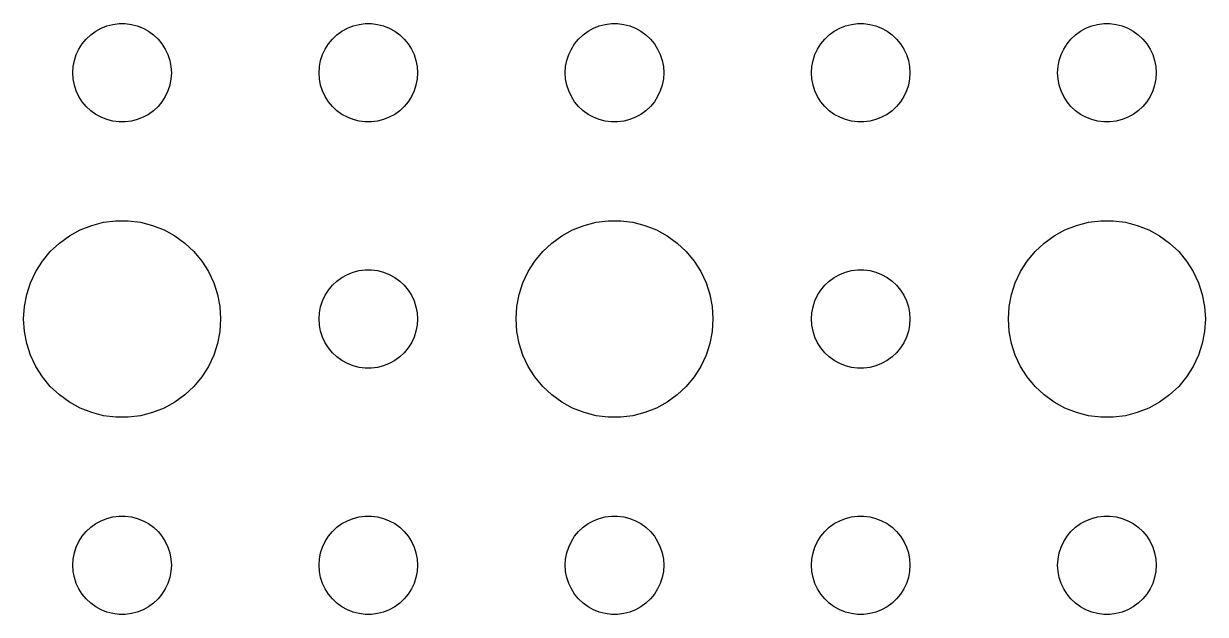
# Model space of a CAD drawing. Header units: metres. Extents: x -134 to 134, y 518 to 1078.
# Drawn here: x 64.5 to 100.5, y 546 to 564 of the extents above; entities that cross this region are included whole.
import ezdxf

# ---------------------------------------------------------------- set-up
doc = ezdxf.new("R2010")
doc.units = ezdxf.units.M

msp = doc.modelspace()

# ---------------------------------------------------------------- linework, layer by layer
for p, q in [((66.5439, 563.656), (66.6963, 563.766)), ((66.6963, 563.766), (66.8613, 563.857)), ((66.8613, 563.857), (67.0365, 563.927)), ((67.0365, 563.927), (67.2189, 563.973)), ((67.2189, 563.973), (67.4058, 563.997)), ((67.4058, 563.997), (67.5942, 563.997)), ((67.5942, 563.997), (67.7811, 563.973)), ((67.7811, 563.973), (67.9635, 563.927)), ((67.9635, 563.927), (68.1387, 563.857)), ((68.1387, 563.857), (68.3037, 563.766)), ((68.3037, 563.766), (68.4561, 563.656)), ((74.0439, 563.656), (74.1963, 563.766)), ((74.1963, 563.766), (74.3613, 563.857)), ((74.3613, 563.857), (74.5365, 563.927)), ((74.5365, 563.927), (74.7189, 563.973)), ((74.7189, 563.973), (74.9058, 563.997)), ((74.9058, 563.997), (75.0942, 563.997)), ((75.0942, 563.997), (75.2811, 563.973)), ((75.2811, 563.973), (75.4635, 563.927)), ((75.4635, 563.927), (75.6387, 563.857)), ((75.6387, 563.857), (75.8037, 563.766)), ((75.8037, 563.766), (75.9561, 563.656)), ((81.5439, 563.656), (81.6963, 563.766)), ((81.6963, 563.766), (81.8613, 563.857)), ((81.8613, 563.857), (82.0365, 563.927)), ((82.0365, 563.927), (82.2189, 563.973)), ((82.2189, 563.973), (82.4058, 563.997)), ((82.4058, 563.997), (82.5942, 563.997)), ((82.5942, 563.997), (82.7811, 563.973)), ((82.7811, 563.973), (82.9635, 563.927)), ((82.9635, 563.927), (83.1387, 563.857)), ((83.1387, 563.857), (83.3037, 563.766)), ((83.3037, 563.766), (83.4561, 563.656)), ((89.0439, 563.656), (89.1963, 563.766)), ((89.1963, 563.766), (89.3613, 563.857)), ((89.3613, 563.857), (89.5365, 563.927)), ((89.5365, 563.927), (89.7189, 563.973)), ((89.7189, 563.973), (89.9058, 563.997)), ((89.9058, 563.997), (90.0942, 563.997)), ((90.0942, 563.997), (90.2811, 563.973)), ((90.2811, 563.973), (90.4635, 563.927)), ((90.4635, 563.927), (90.6387, 563.857)), ((90.6387, 563.857), (90.8037, 563.766)), ((90.8037, 563.766), (90.9561, 563.656)), ((96.5439, 563.656), (96.6963, 563.766)), ((96.6963, 563.766), (96.8613, 563.857)), ((96.8613, 563.857), (97.0365, 563.927)), ((97.0365, 563.927), (97.2189, 563.973)), ((97.2189, 563.973), (97.4058, 563.997)), ((97.4058, 563.997), (97.5942, 563.997)), ((97.5942, 563.997), (97.7811, 563.973)), ((97.7811, 563.973), (97.9635, 563.927)), ((97.9635, 563.927), (98.1387, 563.857)), ((98.1387, 563.857), (98.3037, 563.766)), ((98.3037, 563.766), (98.4561, 563.656)), ((66.2865, 563.382), (66.4065, 563.527)), ((66.4065, 563.527), (66.5439, 563.656)), ((68.4561, 563.656), (68.5934, 563.527)), ((68.5934, 563.527), (68.7135, 563.382)), ((73.7865, 563.382), (73.9065, 563.527)), ((73.9065, 563.527), (74.0439, 563.656)), ((75.9561, 563.656), (76.0934, 563.527)), ((76.0934, 563.527), (76.2135, 563.382)), ((81.2865, 563.382), (81.4065, 563.527)), ((81.4065, 563.527), (81.5439, 563.656)), ((83.4561, 563.656), (83.5934, 563.527)), ((83.5934, 563.527), (83.7135, 563.382)), ((88.7865, 563.382), (88.9065, 563.527)), ((88.9065, 563.527), (89.0439, 563.656)), ((90.9561, 563.656), (91.0934, 563.527)), ((91.0934, 563.527), (91.2135, 563.382)), ((96.2865, 563.382), (96.4065, 563.527)), ((96.4065, 563.527), (96.5439, 563.656)), ((98.4561, 563.656), (98.5934, 563.527)), ((98.5934, 563.527), (98.7135, 563.382)), ((66.0471, 562.873), (66.1053, 563.052)), ((66.1053, 563.052), (66.1855, 563.223)), ((66.1855, 563.223), (66.2865, 563.382)), ((68.7135, 563.382), (68.8145, 563.223)), ((68.8145, 563.223), (68.8947, 563.052)), ((68.8947, 563.052), (68.9529, 562.873)), ((73.5471, 562.873), (73.6053, 563.052)), ((73.6053, 563.052), (73.6855, 563.223)), ((73.6855, 563.223), (73.7865, 563.382)), ((76.2135, 563.382), (76.3145, 563.223)), ((76.3145, 563.223), (76.3947, 563.052)), ((76.3947, 563.052), (76.4529, 562.873)), ((81.0471, 562.873), (81.1053, 563.052)), ((81.1053, 563.052), (81.1855, 563.223)), ((81.1855, 563.223), (81.2865, 563.382)), ((83.7135, 563.382), (83.8145, 563.223)), ((83.8145, 563.223), (83.8947, 563.052)), ((83.8947, 563.052), (83.9529, 562.873)), ((88.5471, 562.873), (88.6053, 563.052)), ((88.6053, 563.052), (88.6855, 563.223)), ((88.6855, 563.223), (88.7865, 563.382)), ((91.2135, 563.382), (91.3145, 563.223)), ((91.3145, 563.223), (91.3947, 563.052)), ((91.3947, 563.052), (91.4529, 562.873)), ((96.0471, 562.873), (96.1053, 563.052)), ((96.1053, 563.052), (96.1855, 563.223)), ((96.1855, 563.223), (96.2865, 563.382)), ((98.7135, 563.382), (98.8145, 563.223)), ((98.8145, 563.223), (98.8947, 563.052)), ((98.8947, 563.052), (98.9529, 562.873)), ((66, 562.5), (66.0118, 562.688)), ((66.0118, 562.688), (66.0471, 562.873)), ((68.9529, 562.873), (68.9882, 562.688)), ((68.9882, 562.688), (69, 562.5)), ((73.5, 562.5), (73.5118, 562.688)), ((73.5118, 562.688), (73.5471, 562.873)), ((76.4529, 562.873), (76.4882, 562.688)), ((76.4882, 562.688), (76.5, 562.5)), ((81, 562.5), (81.0118, 562.688)), ((81.0118, 562.688), (81.0471, 562.873)), ((83.9529, 562.873), (83.9882, 562.688)), ((83.9882, 562.688), (84, 562.5)), ((88.5, 562.5), (88.5118, 562.688)), ((88.5118, 562.688), (88.5471, 562.873)), ((91.4529, 562.873), (91.4882, 562.688)), ((91.4882, 562.688), (91.5, 562.5)), ((96, 562.5), (96.0118, 562.688)), ((96.0118, 562.688), (96.0471, 562.873)), ((98.9529, 562.873), (98.9882, 562.688)), ((98.9882, 562.688), (99, 562.5)), ((66.0118, 562.312), (66, 562.5)), ((69, 562.5), (68.9882, 562.312)), ((73.5118, 562.312), (73.5, 562.5)), ((76.5, 562.5), (76.4882, 562.312)), ((81.0118, 562.312), (81, 562.5)), ((84, 562.5), (83.9882, 562.312)), ((88.5118, 562.312), (88.5, 562.5)), ((91.5, 562.5), (91.4882, 562.312)), ((96.0118, 562.312), (96, 562.5)), ((99, 562.5), (98.9882, 562.312)), ((66.0471, 562.127), (66.0118, 562.312)), ((66.1053, 561.948), (66.0471, 562.127)), ((68.9529, 562.127), (68.8947, 561.948)), ((68.9882, 562.312), (68.9529, 562.127)), ((73.5471, 562.127), (73.5118, 562.312)), ((73.6053, 561.948), (73.5471, 562.127)), ((76.4529, 562.127), (76.3947, 561.948)), ((76.4882, 562.312), (76.4529, 562.127)), ((81.0471, 562.127), (81.0118, 562.312)), ((81.1053, 561.948), (81.0471, 562.127)), ((83.9529, 562.127), (83.8947, 561.948)), ((83.9882, 562.312), (83.9529, 562.127)), ((88.5471, 562.127), (88.5118, 562.312)), ((88.6053, 561.948), (88.5471, 562.127)), ((91.4529, 562.127), (91.3947, 561.948)), ((91.4882, 562.312), (91.4529, 562.127)), ((96.0471, 562.127), (96.0118, 562.312)), ((96.1053, 561.948), (96.0471, 562.127)), ((98.9529, 562.127), (98.8947, 561.948)), ((98.9882, 562.312), (98.9529, 562.127)), ((66.1855, 561.777), (66.1053, 561.948)), ((66.2865, 561.618), (66.1855, 561.777)), ((66.4065, 561.473), (66.2865, 561.618)), ((68.7135, 561.618), (68.5934, 561.473)), ((68.8145, 561.777), (68.7135, 561.618)), ((68.8947, 561.948), (68.8145, 561.777)), ((73.6855, 561.777), (73.6053, 561.948)), ((73.7865, 561.618), (73.6855, 561.777)), ((73.9065, 561.473), (73.7865, 561.618)), ((76.2135, 561.618), (76.0934, 561.473)), ((76.3145, 561.777), (76.2135, 561.618)), ((76.3947, 561.948), (76.3145, 561.777)), ((81.1855, 561.777), (81.1053, 561.948)), ((81.2865, 561.618), (81.1855, 561.777)), ((81.4065, 561.473), (81.2865, 561.618)), ((83.7135, 561.618), (83.5934, 561.473)), ((83.8145, 561.777), (83.7135, 561.618)), ((83.8947, 561.948), (83.8145, 561.777)), ((88.6855, 561.777), (88.6053, 561.948)), ((88.7865, 561.618), (88.6855, 561.777)), ((88.9065, 561.473), (88.7865, 561.618)), ((91.2135, 561.618), (91.0934, 561.473)), ((91.3145, 561.777), (91.2135, 561.618)), ((91.3947, 561.948), (91.3145, 561.777)), ((96.1855, 561.777), (96.1053, 561.948)), ((96.2865, 561.618), (96.1855, 561.777)), ((96.4065, 561.473), (96.2865, 561.618)), ((98.7135, 561.618), (98.5934, 561.473)), ((98.8145, 561.777), (98.7135, 561.618)), ((98.8947, 561.948), (98.8145, 561.777)), ((66.5439, 561.344), (66.4065, 561.473)), ((66.6963, 561.234), (66.5439, 561.344)), ((68.4561, 561.344), (68.3037, 561.234)), ((68.5934, 561.473), (68.4561, 561.344)), ((74.0439, 561.344), (73.9065, 561.473)), ((74.1963, 561.234), (74.0439, 561.344)), ((75.9561, 561.344), (75.8037, 561.234)), ((76.0934, 561.473), (75.9561, 561.344)), ((81.5439, 561.344), (81.4065, 561.473)), ((81.6963, 561.234), (81.5439, 561.344)), ((83.4561, 561.344), (83.3037, 561.234)), ((83.5934, 561.473), (83.4561, 561.344)), ((89.0439, 561.344), (88.9065, 561.473)), ((89.1963, 561.234), (89.0439, 561.344)), ((90.9561, 561.344), (90.8037, 561.234)), ((91.0934, 561.473), (90.9561, 561.344)), ((96.5439, 561.344), (96.4065, 561.473)), ((96.6963, 561.234), (96.5439, 561.344)), ((98.4561, 561.344), (98.3037, 561.234)), ((98.5934, 561.473), (98.4561, 561.344)), ((66.8613, 561.143), (66.6963, 561.234)), ((67.0365, 561.073), (66.8613, 561.143)), ((67.2189, 561.027), (67.0365, 561.073)), ((67.4058, 561.003), (67.2189, 561.027)), ((67.5942, 561.003), (67.4058, 561.003)), ((67.7811, 561.027), (67.5942, 561.003)), ((67.9635, 561.073), (67.7811, 561.027)), ((68.1387, 561.143), (67.9635, 561.073)), ((68.3037, 561.234), (68.1387, 561.143)), ((74.3613, 561.143), (74.1963, 561.234)), ((74.5365, 561.073), (74.3613, 561.143)), ((74.7189, 561.027), (74.5365, 561.073)), ((74.9058, 561.003), (74.7189, 561.027)), ((75.0942, 561.003), (74.9058, 561.003)), ((75.2811, 561.027), (75.0942, 561.003)), ((75.4635, 561.073), (75.2811, 561.027)), ((75.6387, 561.143), (75.4635, 561.073)), ((75.8037, 561.234), (75.6387, 561.143)), ((81.8613, 561.143), (81.6963, 561.234)), ((82.0365, 561.073), (81.8613, 561.143)), ((82.2189, 561.027), (82.0365, 561.073)), ((82.4058, 561.003), (82.2189, 561.027)), ((82.5942, 561.003), (82.4058, 561.003)), ((82.7811, 561.027), (82.5942, 561.003)), ((82.9635, 561.073), (82.7811, 561.027)), ((83.1387, 561.143), (82.9635, 561.073)), ((83.3037, 561.234), (83.1387, 561.143)), ((89.3613, 561.143), (89.1963, 561.234)), ((89.5365, 561.073), (89.3613, 561.143)), ((89.7189, 561.027), (89.5365, 561.073)), ((89.9058, 561.003), (89.7189, 561.027)), ((90.0942, 561.003), (89.9058, 561.003)), ((90.2811, 561.027), (90.0942, 561.003)), ((90.4635, 561.073), (90.2811, 561.027)), ((90.6387, 561.143), (90.4635, 561.073)), ((90.8037, 561.234), (90.6387, 561.143)), ((96.8613, 561.143), (96.6963, 561.234)), ((97.0365, 561.073), (96.8613, 561.143)), ((97.2189, 561.027), (97.0365, 561.073)), ((97.4058, 561.003), (97.2189, 561.027)), ((97.5942, 561.003), (97.4058, 561.003)), ((97.7811, 561.027), (97.5942, 561.003)), ((97.9635, 561.073), (97.7811, 561.027)), ((98.1387, 561.143), (97.9635, 561.073)), ((98.3037, 561.234), (98.1387, 561.143)), ((65.8925, 557.533), (66.2227, 557.714)), ((66.2227, 557.714), (66.573, 557.853)), ((66.573, 557.853), (66.9379, 557.947)), ((66.9379, 557.947), (67.3116, 557.994)), ((67.3116, 557.994), (67.6884, 557.994)), ((67.6884, 557.994), (68.0621, 557.947)), ((68.0621, 557.947), (68.427, 557.853)), ((68.427, 557.853), (68.7773, 557.714)), ((68.7773, 557.714), (69.1075, 557.533)), ((80.8925, 557.533), (81.2227, 557.714)), ((81.2227, 557.714), (81.573, 557.853)), ((81.573, 557.853), (81.9379, 557.947)), ((81.9379, 557.947), (82.3116, 557.994)), ((82.3116, 557.994), (82.6884, 557.994)), ((82.6884, 557.994), (83.0621, 557.947)), ((83.0621, 557.947), (83.427, 557.853)), ((83.427, 557.853), (83.7773, 557.714)), ((83.7773, 557.714), (84.1075, 557.533)), ((95.8925, 557.533), (96.2227, 557.714)), ((96.2227, 557.714), (96.573, 557.853)), ((96.573, 557.853), (96.9379, 557.947)), ((96.9379, 557.947), (97.3116, 557.994)), ((97.3116, 557.994), (97.6884, 557.994)), ((97.6884, 557.994), (98.0621, 557.947)), ((98.0621, 557.947), (98.427, 557.853)), ((98.427, 557.853), (98.7773, 557.714)), ((98.7773, 557.714), (99.1075, 557.533)), ((65.3131, 557.054), (65.5877, 557.312)), ((65.5877, 557.312), (65.8925, 557.533)), ((69.1075, 557.533), (69.4123, 557.312)), ((69.4123, 557.312), (69.6869, 557.054)), ((80.3131, 557.054), (80.5877, 557.312)), ((80.5877, 557.312), (80.8925, 557.533)), ((84.1075, 557.533), (84.4123, 557.312)), ((84.4123, 557.312), (84.6869, 557.054)), ((95.3131, 557.054), (95.5877, 557.312)), ((95.5877, 557.312), (95.8925, 557.533)), ((99.1075, 557.533), (99.4123, 557.312)), ((99.4123, 557.312), (99.6869, 557.054)), ((65.073, 556.763), (65.3131, 557.054)), ((69.6869, 557.054), (69.927, 556.763)), ((80.073, 556.763), (80.3131, 557.054)), ((84.6869, 557.054), (84.927, 556.763)), ((95.073, 556.763), (95.3131, 557.054)), ((99.6869, 557.054), (99.927, 556.763)), ((64.8711, 556.445), (65.073, 556.763)), ((69.927, 556.763), (70.1289, 556.445)), ((79.8711, 556.445), (80.073, 556.763)), ((84.927, 556.763), (85.1289, 556.445)), ((94.8711, 556.445), (95.073, 556.763)), ((99.927, 556.763), (100.129, 556.445)), ((64.7107, 556.104), (64.8711, 556.445)), ((70.1289, 556.445), (70.2893, 556.104)), ((74.0439, 556.156), (74.1963, 556.266)), ((74.1963, 556.266), (74.3613, 556.357)), ((74.3613, 556.357), (74.5365, 556.427)), ((74.5365, 556.427), (74.7189, 556.473)), ((74.7189, 556.473), (74.9058, 556.497)), ((74.9058, 556.497), (75.0942, 556.497)), ((75.0942, 556.497), (75.2811, 556.473)), ((75.2811, 556.473), (75.4635, 556.427)), ((75.4635, 556.427), (75.6387, 556.357)), ((75.6387, 556.357), (75.8037, 556.266)), ((75.8037, 556.266), (75.9561, 556.156)), ((79.7107, 556.104), (79.8711, 556.445)), ((85.1289, 556.445), (85.2893, 556.104)), ((89.0439, 556.156), (89.1963, 556.266)), ((89.1963, 556.266), (89.3613, 556.357)), ((89.3613, 556.357), (89.5365, 556.427)), ((89.5365, 556.427), (89.7189, 556.473)), ((89.7189, 556.473), (89.9058, 556.497)), ((89.9058, 556.497), (90.0942, 556.497)), ((90.0942, 556.497), (90.2811, 556.473)), ((90.2811, 556.473), (90.4635, 556.427)), ((90.4635, 556.427), (90.6387, 556.357)), ((90.6387, 556.357), (90.8037, 556.266)), ((90.8037, 556.266), (90.9561, 556.156)), ((94.7107, 556.104), (94.8711, 556.445)), ((100.129, 556.445), (100.289, 556.104)), ((64.5943, 555.746), (64.7107, 556.104)), ((70.2893, 556.104), (70.4057, 555.746)), ((73.6855, 555.723), (73.7865, 555.882)), ((73.7865, 555.882), (73.9065, 556.027)), ((73.9065, 556.027), (74.0439, 556.156)), ((75.9561, 556.156), (76.0934, 556.027)), ((76.0934, 556.027), (76.2135, 555.882)), ((76.2135, 555.882), (76.3145, 555.723)), ((79.5943, 555.746), (79.7107, 556.104)), ((85.2893, 556.104), (85.4057, 555.746)), ((88.6855, 555.723), (88.7865, 555.882)), ((88.7865, 555.882), (88.9065, 556.027)), ((88.9065, 556.027), (89.0439, 556.156)), ((90.9561, 556.156), (91.0934, 556.027)), ((91.0934, 556.027), (91.2135, 555.882)), ((91.2135, 555.882), (91.3145, 555.723)), ((94.5943, 555.746), (94.7107, 556.104)), ((100.289, 556.104), (100.406, 555.746)), ((64.5237, 555.376), (64.5943, 555.746)), ((70.4057, 555.746), (70.4763, 555.376)), ((73.5471, 555.373), (73.6053, 555.552)), ((73.6053, 555.552), (73.6855, 555.723)), ((76.3145, 555.723), (76.3947, 555.552)), ((76.3947, 555.552), (76.4529, 555.373)), ((79.5237, 555.376), (79.5943, 555.746)), ((85.4057, 555.746), (85.4763, 555.376)), ((88.5471, 555.373), (88.6053, 555.552)), ((88.6053, 555.552), (88.6855, 555.723)), ((91.3145, 555.723), (91.3947, 555.552)), ((91.3947, 555.552), (91.4529, 555.373)), ((94.5237, 555.376), (94.5943, 555.746)), ((100.406, 555.746), (100.476, 555.376)), ((64.5, 555), (64.5237, 555.376)), ((70.4763, 555.376), (70.5, 555)), ((73.5, 555), (73.5118, 555.188)), ((73.5118, 555.188), (73.5471, 555.373)), ((76.4529, 555.373), (76.4882, 555.188)), ((76.4882, 555.188), (76.5, 555)), ((79.5, 555), (79.5237, 555.376)), ((85.4763, 555.376), (85.5, 555)), ((88.5, 555), (88.5118, 555.188)), ((88.5118, 555.188), (88.5471, 555.373)), ((91.4529, 555.373), (91.4882, 555.188)), ((91.4882, 555.188), (91.5, 555)), ((94.5, 555), (94.5237, 555.376)), ((100.476, 555.376), (100.5, 555)), ((64.5237, 554.624), (64.5, 555)), ((70.5, 555), (70.4763, 554.624)), ((73.5118, 554.812), (73.5, 555)), ((73.5471, 554.627), (73.5118, 554.812)), ((76.4882, 554.812), (76.4529, 554.627)), ((76.5, 555), (76.4882, 554.812)), ((79.5237, 554.624), (79.5, 555)), ((85.5, 555), (85.4763, 554.624)), ((88.5118, 554.812), (88.5, 555)), ((88.5471, 554.627), (88.5118, 554.812)), ((91.4882, 554.812), (91.4529, 554.627)), ((91.5, 555), (91.4882, 554.812)), ((94.5237, 554.624), (94.5, 555)), ((100.5, 555), (100.476, 554.624)), ((64.5943, 554.254), (64.5237, 554.624)), ((70.4763, 554.624), (70.4057, 554.254)), ((73.6053, 554.448), (73.5471, 554.627)), ((73.6855, 554.277), (73.6053, 554.448)), ((76.3947, 554.448), (76.3145, 554.277)), ((76.4529, 554.627), (76.3947, 554.448)), ((79.5943, 554.254), (79.5237, 554.624)), ((85.4763, 554.624), (85.4057, 554.254)), ((88.6053, 554.448), (88.5471, 554.627)), ((88.6855, 554.277), (88.6053, 554.448)), ((91.3947, 554.448), (91.3145, 554.277)), ((91.4529, 554.627), (91.3947, 554.448)), ((94.5943, 554.254), (94.5237, 554.624)), ((100.476, 554.624), (100.406, 554.254)), ((64.7107, 553.896), (64.5943, 554.254)), ((70.4057, 554.254), (70.2893, 553.896)), ((73.7865, 554.118), (73.6855, 554.277)), ((73.9065, 553.973), (73.7865, 554.118)), ((76.2135, 554.118), (76.0934, 553.973)), ((76.3145, 554.277), (76.2135, 554.118)), ((79.7107, 553.896), (79.5943, 554.254)), ((85.4057, 554.254), (85.2893, 553.896)), ((88.7865, 554.118), (88.6855, 554.277)), ((88.9065, 553.973), (88.7865, 554.118)), ((91.2135, 554.118), (91.0934, 553.973)), ((91.3145, 554.277), (91.2135, 554.118)), ((94.7107, 553.896), (94.5943, 554.254)), ((100.406, 554.254), (100.289, 553.896)), ((64.8711, 553.555), (64.7107, 553.896)), ((70.2893, 553.896), (70.1289, 553.555)), ((74.0439, 553.844), (73.9065, 553.973)), ((74.1963, 553.734), (74.0439, 553.844)), ((74.3613, 553.643), (74.1963, 553.734)), ((75.8037, 553.734), (75.6387, 553.643)), ((75.9561, 553.844), (75.8037, 553.734)), ((76.0934, 553.973), (75.9561, 553.844)), ((79.8711, 553.555), (79.7107, 553.896)), ((85.2893, 553.896), (85.1289, 553.555)), ((89.0439, 553.844), (88.9065, 553.973)), ((89.1963, 553.734), (89.0439, 553.844)), ((89.3613, 553.643), (89.1963, 553.734)), ((90.8037, 553.734), (90.6387, 553.643)), ((90.9561, 553.844), (90.8037, 553.734)), ((91.0934, 553.973), (90.9561, 553.844)), ((94.8711, 553.555), (94.7107, 553.896)), ((100.289, 553.896), (100.129, 553.555)), ((65.073, 553.237), (64.8711, 553.555)), ((70.1289, 553.555), (69.927, 553.237)), ((74.5365, 553.573), (74.3613, 553.643)), ((74.7189, 553.527), (74.5365, 553.573)), ((74.9058, 553.503), (74.7189, 553.527)), ((75.0942, 553.503), (74.9058, 553.503)), ((75.2811, 553.527), (75.0942, 553.503)), ((75.4635, 553.573), (75.2811, 553.527)), ((75.6387, 553.643), (75.4635, 553.573)), ((80.073, 553.237), (79.8711, 553.555)), ((85.1289, 553.555), (84.927, 553.237)), ((89.5365, 553.573), (89.3613, 553.643)), ((89.7189, 553.527), (89.5365, 553.573)), ((89.9058, 553.503), (89.7189, 553.527)), ((90.0942, 553.503), (89.9058, 553.503)), ((90.2811, 553.527), (90.0942, 553.503)), ((90.4635, 553.573), (90.2811, 553.527)), ((90.6387, 553.643), (90.4635, 553.573)), ((95.073, 553.237), (94.8711, 553.555)), ((100.129, 553.555), (99.927, 553.237)), ((65.3131, 552.946), (65.073, 553.237)), ((69.927, 553.237), (69.6869, 552.946)), ((80.3131, 552.946), (80.073, 553.237)), ((84.927, 553.237), (84.6869, 552.946)), ((95.3131, 552.946), (95.073, 553.237)), ((99.927, 553.237), (99.6869, 552.946)), ((65.5877, 552.688), (65.3131, 552.946)), ((65.8925, 552.467), (65.5877, 552.688)), ((69.4123, 552.688), (69.1075, 552.467)), ((69.6869, 552.946), (69.4123, 552.688)), ((80.5877, 552.688), (80.3131, 552.946)), ((80.8925, 552.467), (80.5877, 552.688)), ((84.4123, 552.688), (84.1075, 552.467)), ((84.6869, 552.946), (84.4123, 552.688)), ((95.5877, 552.688), (95.3131, 552.946)), ((95.8925, 552.467), (95.5877, 552.688)), ((99.4123, 552.688), (99.1075, 552.467)), ((99.6869, 552.946), (99.4123, 552.688)), ((66.2227, 552.286), (65.8925, 552.467)), ((66.573, 552.147), (66.2227, 552.286)), ((68.7773, 552.286), (68.427, 552.147)), ((69.1075, 552.467), (68.7773, 552.286)), ((81.2227, 552.286), (80.8925, 552.467)), ((81.573, 552.147), (81.2227, 552.286)), ((83.7773, 552.286), (83.427, 552.147)), ((84.1075, 552.467), (83.7773, 552.286)), ((96.2227, 552.286), (95.8925, 552.467)), ((96.573, 552.147), (96.2227, 552.286)), ((98.7773, 552.286), (98.427, 552.147)), ((99.1075, 552.467), (98.7773, 552.286)), ((66.9379, 552.053), (66.573, 552.147)), ((67.3116, 552.006), (66.9379, 552.053)), ((67.6884, 552.006), (67.3116, 552.006)), ((68.0621, 552.053), (67.6884, 552.006)), ((68.427, 552.147), (68.0621, 552.053)), ((81.9379, 552.053), (81.573, 552.147)), ((82.3116, 552.006), (81.9379, 552.053)), ((82.6884, 552.006), (82.3116, 552.006)), ((83.0621, 552.053), (82.6884, 552.006)), ((83.427, 552.147), (83.0621, 552.053)), ((96.9379, 552.053), (96.573, 552.147)), ((97.3116, 552.006), (96.9379, 552.053)), ((97.6884, 552.006), (97.3116, 552.006)), ((98.0621, 552.053), (97.6884, 552.006)), ((98.427, 552.147), (98.0621, 552.053)), ((66.4065, 548.527), (66.5439, 548.656)), ((66.5439, 548.656), (66.6963, 548.766)), ((66.6963, 548.766), (66.8613, 548.857)), ((66.8613, 548.857), (67.0365, 548.927)), ((67.0365, 548.927), (67.2189, 548.973)), ((67.2189, 548.973), (67.4058, 548.997)), ((67.4058, 548.997), (67.5942, 548.997)), ((67.5942, 548.997), (67.7811, 548.973)), ((67.7811, 548.973), (67.9635, 548.927)), ((67.9635, 548.927), (68.1387, 548.857)), ((68.1387, 548.857), (68.3037, 548.766)), ((68.3037, 548.766), (68.4561, 548.656)), ((68.4561, 548.656), (68.5934, 548.527)), ((73.9065, 548.527), (74.0439, 548.656)), ((74.0439, 548.656), (74.1963, 548.766)), ((74.1963, 548.766), (74.3613, 548.857)), ((74.3613, 548.857), (74.5365, 548.927)), ((74.5365, 548.927), (74.7189, 548.973)), ((74.7189, 548.973), (74.9058, 548.997)), ((74.9058, 548.997), (75.0942, 548.997)), ((75.0942, 548.997), (75.2811, 548.973)), ((75.2811, 548.973), (75.4635, 548.927)), ((75.4635, 548.927), (75.6387, 548.857)), ((75.6387, 548.857), (75.8037, 548.766)), ((75.8037, 548.766), (75.9561, 548.656)), ((75.9561, 548.656), (76.0934, 548.527)), ((81.4065, 548.527), (81.5439, 548.656)), ((81.5439, 548.656), (81.6963, 548.766)), ((81.6963, 548.766), (81.8613, 548.857)), ((81.8613, 548.857), (82.0365, 548.927)), ((82.0365, 548.927), (82.2189, 548.973)), ((82.2189, 548.973), (82.4058, 548.997)), ((82.4058, 548.997), (82.5942, 548.997)), ((82.5942, 548.997), (82.7811, 548.973)), ((82.7811, 548.973), (82.9635, 548.927)), ((82.9635, 548.927), (83.1387, 548.857)), ((83.1387, 548.857), (83.3037, 548.766)), ((83.3037, 548.766), (83.4561, 548.656)), ((83.4561, 548.656), (83.5934, 548.527)), ((88.9065, 548.527), (89.0439, 548.656)), ((89.0439, 548.656), (89.1963, 548.766)), ((89.1963, 548.766), (89.3613, 548.857)), ((89.3613, 548.857), (89.5365, 548.927)), ((89.5365, 548.927), (89.7189, 548.973)), ((89.7189, 548.973), (89.9058, 548.997)), ((89.9058, 548.997), (90.0942, 548.997)), ((90.0942, 548.997), (90.2811, 548.973)), ((90.2811, 548.973), (90.4635, 548.927)), ((90.4635, 548.927), (90.6387, 548.857)), ((90.6387, 548.857), (90.8037, 548.766)), ((90.8037, 548.766), (90.9561, 548.656)), ((90.9561, 548.656), (91.0934, 548.527)), ((96.4065, 548.527), (96.5439, 548.656)), ((96.5439, 548.656), (96.6963, 548.766)), ((96.6963, 548.766), (96.8613, 548.857)), ((96.8613, 548.857), (97.0365, 548.927)), ((97.0365, 548.927), (97.2189, 548.973)), ((97.2189, 548.973), (97.4058, 548.997)), ((97.4058, 548.997), (97.5942, 548.997)), ((97.5942, 548.997), (97.7811, 548.973)), ((97.7811, 548.973), (97.9635, 548.927)), ((97.9635, 548.927), (98.1387, 548.857)), ((98.1387, 548.857), (98.3037, 548.766)), ((98.3037, 548.766), (98.4561, 548.656)), ((98.4561, 548.656), (98.5934, 548.527)), ((66.1855, 548.223), (66.2865, 548.382)), ((66.2865, 548.382), (66.4065, 548.527)), ((68.5934, 548.527), (68.7135, 548.382)), ((68.7135, 548.382), (68.8145, 548.223)), ((73.6855, 548.223), (73.7865, 548.382)), ((73.7865, 548.382), (73.9065, 548.527)), ((76.0934, 548.527), (76.2135, 548.382)), ((76.2135, 548.382), (76.3145, 548.223)), ((81.1855, 548.223), (81.2865, 548.382)), ((81.2865, 548.382), (81.4065, 548.527)), ((83.5934, 548.527), (83.7135, 548.382)), ((83.7135, 548.382), (83.8145, 548.223)), ((88.6855, 548.223), (88.7865, 548.382)), ((88.7865, 548.382), (88.9065, 548.527)), ((91.0934, 548.527), (91.2135, 548.382)), ((91.2135, 548.382), (91.3145, 548.223)), ((96.1855, 548.223), (96.2865, 548.382)), ((96.2865, 548.382), (96.4065, 548.527)), ((98.5934, 548.527), (98.7135, 548.382)), ((98.7135, 548.382), (98.8145, 548.223)), ((66.0471, 547.873), (66.1053, 548.052)), ((66.1053, 548.052), (66.1855, 548.223)), ((68.8145, 548.223), (68.8947, 548.052)), ((68.8947, 548.052), (68.9529, 547.873)), ((73.5471, 547.873), (73.6053, 548.052)), ((73.6053, 548.052), (73.6855, 548.223)), ((76.3145, 548.223), (76.3947, 548.052)), ((76.3947, 548.052), (76.4529, 547.873)), ((81.0471, 547.873), (81.1053, 548.052)), ((81.1053, 548.052), (81.1855, 548.223)), ((83.8145, 548.223), (83.8947, 548.052)), ((83.8947, 548.052), (83.9529, 547.873)), ((88.5471, 547.873), (88.6053, 548.052)), ((88.6053, 548.052), (88.6855, 548.223)), ((91.3145, 548.223), (91.3947, 548.052)), ((91.3947, 548.052), (91.4529, 547.873)), ((96.0471, 547.873), (96.1053, 548.052)), ((96.1053, 548.052), (96.1855, 548.223)), ((98.8145, 548.223), (98.8947, 548.052)), ((98.8947, 548.052), (98.9529, 547.873)), ((66, 547.5), (66.0118, 547.688)), ((66.0118, 547.688), (66.0471, 547.873)), ((68.9529, 547.873), (68.9882, 547.688)), ((68.9882, 547.688), (69, 547.5)), ((73.5, 547.5), (73.5118, 547.688)), ((73.5118, 547.688), (73.5471, 547.873)), ((76.4529, 547.873), (76.4882, 547.688)), ((76.4882, 547.688), (76.5, 547.5)), ((81, 547.5), (81.0118, 547.688)), ((81.0118, 547.688), (81.0471, 547.873)), ((83.9529, 547.873), (83.9882, 547.688)), ((83.9882, 547.688), (84, 547.5)), ((88.5, 547.5), (88.5118, 547.688)), ((88.5118, 547.688), (88.5471, 547.873)), ((91.4529, 547.873), (91.4882, 547.688)), ((91.4882, 547.688), (91.5, 547.5)), ((96, 547.5), (96.0118, 547.688)), ((96.0118, 547.688), (96.0471, 547.873)), ((98.9529, 547.873), (98.9882, 547.688)), ((98.9882, 547.688), (99, 547.5)), ((66.0118, 547.312), (66, 547.5)), ((66.0471, 547.127), (66.0118, 547.312)), ((68.9882, 547.312), (68.9529, 547.127)), ((69, 547.5), (68.9882, 547.312)), ((73.5118, 547.312), (73.5, 547.5)), ((73.5471, 547.127), (73.5118, 547.312)), ((76.4882, 547.312), (76.4529, 547.127)), ((76.5, 547.5), (76.4882, 547.312)), ((81.0118, 547.312), (81, 547.5)), ((81.0471, 547.127), (81.0118, 547.312)), ((83.9882, 547.312), (83.9529, 547.127)), ((84, 547.5), (83.9882, 547.312)), ((88.5118, 547.312), (88.5, 547.5)), ((88.5471, 547.127), (88.5118, 547.312)), ((91.4882, 547.312), (91.4529, 547.127)), ((91.5, 547.5), (91.4882, 547.312)), ((96.0118, 547.312), (96, 547.5)), ((96.0471, 547.127), (96.0118, 547.312)), ((98.9882, 547.312), (98.9529, 547.127)), ((99, 547.5), (98.9882, 547.312)), ((66.1053, 546.948), (66.0471, 547.127)), ((66.1855, 546.777), (66.1053, 546.948)), ((68.8947, 546.948), (68.8145, 546.777)), ((68.9529, 547.127), (68.8947, 546.948)), ((73.6053, 546.948), (73.5471, 547.127)), ((73.6855, 546.777), (73.6053, 546.948)), ((76.3947, 546.948), (76.3145, 546.777)), ((76.4529, 547.127), (76.3947, 546.948)), ((81.1053, 546.948), (81.0471, 547.127)), ((81.1855, 546.777), (81.1053, 546.948)), ((83.8947, 546.948), (83.8145, 546.777)), ((83.9529, 547.127), (83.8947, 546.948)), ((88.6053, 546.948), (88.5471, 547.127)), ((88.6855, 546.777), (88.6053, 546.948)), ((91.3947, 546.948), (91.3145, 546.777)), ((91.4529, 547.127), (91.3947, 546.948)), ((96.1053, 546.948), (96.0471, 547.127)), ((96.1855, 546.777), (96.1053, 546.948)), ((98.8947, 546.948), (98.8145, 546.777)), ((98.9529, 547.127), (98.8947, 546.948)), ((66.2865, 546.618), (66.1855, 546.777)), ((66.4065, 546.473), (66.2865, 546.618)), ((68.7135, 546.618), (68.5934, 546.473)), ((68.8145, 546.777), (68.7135, 546.618)), ((73.7865, 546.618), (73.6855, 546.777)), ((73.9065, 546.473), (73.7865, 546.618)), ((76.2135, 546.618), (76.0934, 546.473)), ((76.3145, 546.777), (76.2135, 546.618)), ((81.2865, 546.618), (81.1855, 546.777)), ((81.4065, 546.473), (81.2865, 546.618)), ((83.7135, 546.618), (83.5934, 546.473)), ((83.8145, 546.777), (83.7135, 546.618)), ((88.7865, 546.618), (88.6855, 546.777)), ((88.9065, 546.473), (88.7865, 546.618)), ((91.2135, 546.618), (91.0934, 546.473)), ((91.3145, 546.777), (91.2135, 546.618)), ((96.2865, 546.618), (96.1855, 546.777)), ((96.4065, 546.473), (96.2865, 546.618)), ((98.7135, 546.618), (98.5934, 546.473)), ((98.8145, 546.777), (98.7135, 546.618)), ((66.5439, 546.344), (66.4065, 546.473)), ((66.6963, 546.234), (66.5439, 546.344)), ((66.8613, 546.143), (66.6963, 546.234)), ((67.0365, 546.073), (66.8613, 546.143)), ((68.1387, 546.143), (67.9635, 546.073)), ((68.3037, 546.234), (68.1387, 546.143)), ((68.4561, 546.344), (68.3037, 546.234)), ((68.5934, 546.473), (68.4561, 546.344)), ((74.0439, 546.344), (73.9065, 546.473)), ((74.1963, 546.234), (74.0439, 546.344)), ((74.3613, 546.143), (74.1963, 546.234)), ((74.5365, 546.073), (74.3613, 546.143)), ((75.6387, 546.143), (75.4635, 546.073)), ((75.8037, 546.234), (75.6387, 546.143)), ((75.9561, 546.344), (75.8037, 546.234)), ((76.0934, 546.473), (75.9561, 546.344)), ((81.5439, 546.344), (81.4065, 546.473)), ((81.6963, 546.234), (81.5439, 546.344)), ((81.8613, 546.143), (81.6963, 546.234)), ((82.0365, 546.073), (81.8613, 546.143)), ((83.1387, 546.143), (82.9635, 546.073)), ((83.3037, 546.234), (83.1387, 546.143)), ((83.4561, 546.344), (83.3037, 546.234)), ((83.5934, 546.473), (83.4561, 546.344)), ((89.0439, 546.344), (88.9065, 546.473)), ((89.1963, 546.234), (89.0439, 546.344)), ((89.3613, 546.143), (89.1963, 546.234)), ((89.5365, 546.073), (89.3613, 546.143)), ((90.6387, 546.143), (90.4635, 546.073)), ((90.8037, 546.234), (90.6387, 546.143)), ((90.9561, 546.344), (90.8037, 546.234)), ((91.0934, 546.473), (90.9561, 546.344)), ((96.5439, 546.344), (96.4065, 546.473)), ((96.6963, 546.234), (96.5439, 546.344)), ((96.8613, 546.143), (96.6963, 546.234)), ((97.0365, 546.073), (96.8613, 546.143)), ((98.1387, 546.143), (97.9635, 546.073)), ((98.3037, 546.234), (98.1387, 546.143)), ((98.4561, 546.344), (98.3037, 546.234)), ((98.5934, 546.473), (98.4561, 546.344)), ((67.2189, 546.027), (67.0365, 546.073)), ((67.4058, 546.003), (67.2189, 546.027)), ((67.5942, 546.003), (67.4058, 546.003)), ((67.7811, 546.027), (67.5942, 546.003)), ((67.9635, 546.073), (67.7811, 546.027)), ((74.7189, 546.027), (74.5365, 546.073)), ((74.9058, 546.003), (74.7189, 546.027)), ((75.0942, 546.003), (74.9058, 546.003)), ((75.2811, 546.027), (75.0942, 546.003)), ((75.4635, 546.073), (75.2811, 546.027)), ((82.2189, 546.027), (82.0365, 546.073)), ((82.4058, 546.003), (82.2189, 546.027)), ((82.5942, 546.003), (82.4058, 546.003)), ((82.7811, 546.027), (82.5942, 546.003)), ((82.9635, 546.073), (82.7811, 546.027)), ((89.7189, 546.027), (89.5365, 546.073)), ((89.9058, 546.003), (89.7189, 546.027)), ((90.0942, 546.003), (89.9058, 546.003)), ((90.2811, 546.027), (90.0942, 546.003)), ((90.4635, 546.073), (90.2811, 546.027)), ((97.2189, 546.027), (97.0365, 546.073)), ((97.4058, 546.003), (97.2189, 546.027)), ((97.5942, 546.003), (97.4058, 546.003)), ((97.7811, 546.027), (97.5942, 546.003)), ((97.9635, 546.073), (97.7811, 546.027))]:
    msp.add_line(p, q)

doc.saveas('drawing.dxf')
